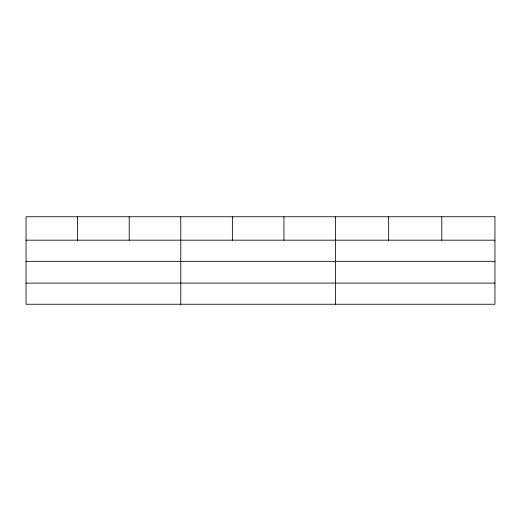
<?xml version="1.0" encoding="UTF-8"?>
<svg xmlns="http://www.w3.org/2000/svg" width="521" height="521" viewBox="0 0 521 521"><rect width="100%" height="100%" fill="white"/><g stroke="black" fill="none" stroke-linecap="round" stroke-linejoin="round"><path stroke-width="0.78" d="M26.05 240.181L494.95 240.181M26.05 261.321L494.95 261.321M26.05 283.105L494.95 283.105M441.808 216.756L441.808 240.181M388.666 216.756L388.666 240.181M335.524 216.756L335.524 304.244M283.945 216.756L283.945 240.181M232.366 216.756L232.366 240.181M180.787 216.756L180.787 304.244M129.208 216.756L129.208 240.181M77.629 216.756L77.629 240.181M494.95 216.756L26.05 216.756L26.05 304.244L494.95 304.244L494.95 216.756"/></g></svg>
